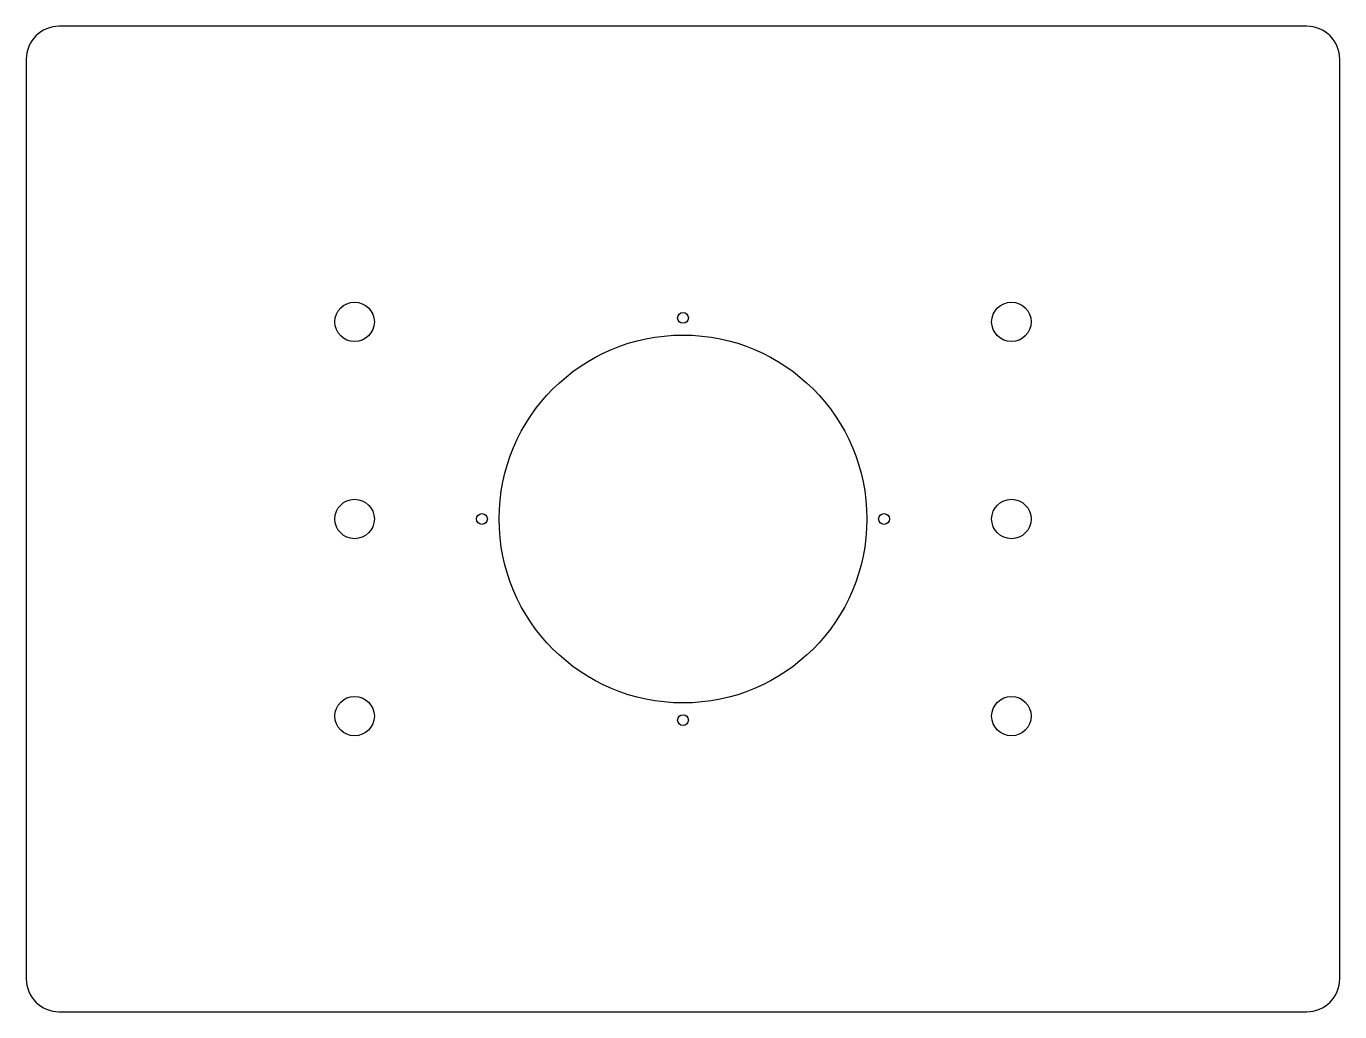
# Model space of a CAD drawing. Header units: millimetres. Extents: x -400 to 0, y -300 to 0.
import ezdxf

# ---------------------------------------------------------------- set-up
doc = ezdxf.new("R2010")
doc.units = ezdxf.units.MM
doc.layers.get('0').update_dxf_attribs({"linetype": 'CONTINUOUS'})

msp = doc.modelspace()

# ---------------------------------------------------------------- linework, layer by layer
msp.add_lwpolyline([(0, -10, 0.414214), (-10, 0), (-390, 0, 0.414214), (-400, -10), (-400, -290, 0.414214), (-390, -300), (-10, -300, 0.414214), (0, -290)], format="xyb", close=True)
for centre, radius in [((-300, -90), 6), ((-200, -88.78), 1.65), ((-100, -90), 6), ((-200, -150), 56), ((-300, -150), 6), ((-100, -150), 6), ((-261.22, -150), 1.65), ((-138.78, -150), 1.65), ((-300, -210), 6), ((-100, -210), 6), ((-200, -211.22), 1.65)]:
    msp.add_circle(centre, radius)

doc.saveas('drawing.dxf')
